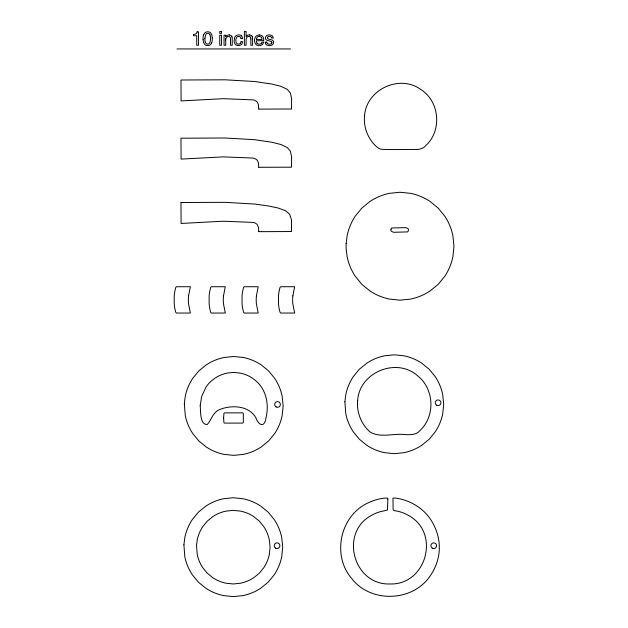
<?xml version="1.0" encoding="UTF-8"?>
<svg xmlns="http://www.w3.org/2000/svg" width="628" height="628" viewBox="0 0 628 628"><rect width="100%" height="100%" fill="white"/><g stroke="black" fill="none" stroke-linecap="round" stroke-linejoin="round"><path stroke-width="0.94" d="M180.982 202.609L181.092 223.442L223.199 221.221L252.597 222.383L254.615 222.728L256.483 223.898A6.908 6.908 0 0 1 257.629 225.271L258.461 227.446L258.736 231.646M265.503 37.955L265.511 38.426A2.072 2.072 0 0 0 266.107 39.658L266.586 40.035A7.269 7.269 0 0 0 268.494 40.71L269.969 41.118A8.706 8.706 0 0 1 271.186 41.503L271.288 41.566A1.154 1.154 0 0 1 271.877 42.555L271.846 42.767M204.861 38.214L206.055 33.983A2.143 2.143 0 0 1 207.036 33.41L207.554 33.323A3.218 3.218 0 0 1 208.127 33.347L208.81 33.527A1.947 1.947 0 0 1 209.469 34.022L209.925 34.807M188.565 295.914L190.363 286.729L176.397 286.729L175.707 287.538L174.788 291.51A54.032 54.032 0 0 0 174.215 295.914L174.215 303.866A54.032 54.032 0 0 0 174.796 308.277L175.714 312.242L176.405 313.05L190.37 313.042L188.565 303.858A38.693 38.693 0 0 1 188.565 295.859M223.497 295.914L225.295 286.729L211.322 286.729L210.639 287.538L209.721 291.51A54.032 54.032 0 0 0 209.14 295.914L209.148 303.866A54.032 54.032 0 0 0 209.728 308.277L210.647 312.242L211.33 313.05L225.303 313.042L223.497 303.858A38.693 38.693 0 0 1 223.497 295.859M256.405 295.914L258.194 286.729L244.229 286.729L243.538 287.538L242.628 291.51A54.032 54.032 0 0 0 242.047 295.914L242.047 303.866A54.032 54.032 0 0 0 242.628 308.277L243.546 312.242L244.237 313.05L258.202 313.042L256.405 303.858A38.693 38.693 0 0 1 256.405 295.859M292.852 295.914L294.642 286.729L280.677 286.729L279.994 287.538L279.075 291.51A54.032 54.032 0 0 0 278.494 295.914L278.502 303.866A54.032 54.032 0 0 0 279.075 308.277L280.002 312.242L280.685 313.05L294.65 313.042L292.852 303.858A38.693 38.693 0 0 1 292.852 295.859M203.613 34.862L204.924 32.766A3.58 3.58 0 0 1 205.992 32.091L207.271 31.808A5.707 5.707 0 0 1 208.261 31.832L209.391 32.099A3.697 3.697 0 0 1 210.741 33.009L211.809 34.862L212.303 37.813M180.982 202.538L225.107 202.334L254.74 204.045L268.541 205.992L278.18 208.033L285.591 210.78L289.673 214.329L291.478 219.816L291.533 231.528L261.609 231.669M258.712 109.123L258.461 104.915L257.629 102.741A6.908 6.908 0 0 0 256.483 101.367L254.615 100.197L252.597 99.852L223.199 98.69L181.092 100.912L180.982 80.007L225.107 79.803L254.74 81.514L271.908 84.073L280.975 86.326L287.31 89.349L290.419 93.117L291.596 98.698L291.533 108.997L258.932 109.107M258.712 167.315L258.461 163.099L257.629 160.933A6.908 6.908 0 0 0 256.483 159.559L254.615 158.389L252.597 158.044L223.199 156.882L181.092 159.096L180.982 138.199L225.107 137.995L254.74 139.706L271.908 142.258L280.975 144.518L287.31 147.541L290.419 151.309L291.596 156.89L291.533 167.189L258.932 167.299M259.309 34.972L258.296 35.066A4.27 4.27 0 0 0 256.028 36.298A5.228 5.228 0 0 0 254.74 38.74L254.552 40.129A8.729 8.729 0 0 0 254.568 41.032L254.96 42.853A4.357 4.357 0 0 0 255.855 44.266L256.02 44.431A4.31 4.31 0 0 0 258.815 45.64A5.88 5.88 0 0 0 260.432 45.491M241.042 38.583L242.691 38.583L241.89 36.22A2.614 2.614 0 0 0 241.411 35.733M256.412 39.431L262.009 39.431A4.388 4.388 0 0 0 261.405 37.35M241.042 41.707L242.691 41.707L242.008 43.795A3.336 3.336 0 0 1 241.285 44.643A4.561 4.561 0 0 1 238.389 45.53L237.455 45.483M266.845 42.115L265.212 42.115A3.972 3.972 0 0 0 266.194 44.659A2.433 2.433 0 0 0 266.61 44.988L268.863 45.648A8.988 8.988 0 0 0 269.663 45.663L271.94 45.114A2.92 2.92 0 0 0 272.513 44.682A3.226 3.226 0 0 0 273.557 42.531A3.603 3.603 0 0 0 273.518 42.021L273.4 41.417A2.143 2.143 0 0 0 272.371 40.208L271.908 40.004A15.072 15.072 0 0 0 270.095 39.47L268.98 39.187A4.231 4.231 0 0 1 267.858 38.787L267.34 37.178L269.051 36.385A5.519 5.519 0 0 1 269.514 36.393L270.849 36.754A1.554 1.554 0 0 1 271.194 37.052A1.994 1.994 0 0 1 271.602 38.096L273.196 38.096A2.999 2.999 0 0 0 271.649 35.451L269.852 34.948A7.057 7.057 0 0 0 269.082 34.933L268.282 35.019A3.273 3.273 0 0 0 265.361 37.939M176.986 48.937L290.521 48.937M261.389 231.669L258.932 231.638M259.207 36.448L260.455 36.683A2.237 2.237 0 0 1 261.342 37.382M249.732 34.972L251.231 35.435A2.536 2.536 0 0 1 251.961 36.126L252.079 36.298M229.44 34.995L230.9 35.443A2.449 2.449 0 0 1 231.614 36.118L231.724 36.283A2.755 2.755 0 0 1 231.928 36.683L232.007 36.919M205.293 42.186L206.212 43.622A2.041 2.041 0 0 0 207.028 44.031L207.413 44.093A2.779 2.779 0 0 0 207.931 44.086A2.363 2.363 0 0 0 209.289 43.45L210.121 42.005L210.482 39.344A22.278 22.278 0 0 0 210.49 38.3A11.241 11.241 0 0 0 209.988 34.783M203.032 39.533L203.574 42.578L204.869 44.651A3.642 3.642 0 0 0 206.227 45.436L209.155 45.397A3.674 3.674 0 0 0 210.396 44.635L211.181 43.67A6.005 6.005 0 0 0 211.503 43.065M252.605 38.81L252.605 45.279L250.862 45.279L250.862 38.92M225.719 39.996L225.719 45.279L224.023 45.279L224.023 35.192L225.633 35.192L225.633 36.628A4.412 4.412 0 0 1 229.448 34.885M212.209 37.821A12.175 12.175 0 0 1 211.597 43.096M203.095 39.525A12.576 12.576 0 0 1 203.558 34.846M205.223 42.209A11.869 11.869 0 0 1 204.948 38.222M232.03 36.911A6.743 6.743 0 0 1 232.219 38.81L232.242 45.279L230.515 45.279L230.515 38.92A3.533 3.533 0 0 0 230.225 37.303L230.123 37.217A1.523 1.523 0 0 0 229.393 36.62L228.608 36.495A3.501 3.501 0 0 0 227.619 36.605M225.845 38.551A2.591 2.591 0 0 1 227.626 36.652M225.735 39.996A7.63 7.63 0 0 1 225.813 38.544M241.442 35.678A4.569 4.569 0 0 0 238.64 34.948L237.91 34.956A4.121 4.121 0 0 0 235.681 36.032A4.765 4.765 0 0 0 235.351 36.377A4.608 4.608 0 0 0 234.668 37.421L234.103 41.299A5.362 5.362 0 0 0 235.217 44.141L235.539 44.462A3.76 3.76 0 0 0 237.455 45.483M241.034 38.583A3.109 3.109 0 0 0 240.375 37.021A1.656 1.656 0 0 0 239.661 36.573L237.879 36.518A2.182 2.182 0 0 0 236.968 37.036L236.316 38.002A6.602 6.602 0 0 0 235.908 40.718A4.914 4.914 0 0 0 236.466 43.104L236.591 43.206A2.08 2.08 0 0 0 237.729 44.023L238.193 44.101A2.426 2.426 0 0 0 240.234 43.52M241.019 41.707A3.666 3.666 0 0 1 240.218 43.497M249.724 35.035A3.941 3.941 0 0 0 247.142 35.443A5.307 5.307 0 0 0 246.105 36.573L246.082 31.4L244.386 31.4L244.386 45.279L246.082 45.279L246.113 39.219L246.937 37.193A2.967 2.967 0 0 1 248.719 36.455M252.158 36.267A5.432 5.432 0 0 1 252.542 38.803M250.596 37.17A3.847 3.847 0 0 1 250.808 38.912M250.525 37.193A1.484 1.484 0 0 0 249.92 36.675L249.151 36.479A3.423 3.423 0 0 0 248.719 36.471M259.317 35.05A4.317 4.317 0 0 1 262.944 36.762A4.537 4.537 0 0 1 263.595 38.559L263.619 38.646A13.11 13.11 0 0 1 263.729 40.592L256.365 40.781A4.506 4.506 0 0 0 257.04 43.269M257.08 43.246A2.182 2.182 0 0 0 258.226 44.039L258.846 44.148A4.011 4.011 0 0 0 259.348 44.164A2.834 2.834 0 0 0 261.334 43.324M261.311 43.293A2.983 2.983 0 0 0 261.947 42.115L263.611 42.115A4.121 4.121 0 0 1 262.308 44.423M262.355 44.478A4.019 4.019 0 0 1 260.432 45.475M256.475 39.431A2.983 2.983 0 0 1 259.191 36.291M267.3 43.544A2.551 2.551 0 0 1 266.876 42.115M267.347 43.513A1.798 1.798 0 0 0 267.756 43.842L269.106 44.219A5.307 5.307 0 0 0 269.6 44.235A3.336 3.336 0 0 0 271.155 43.834A1.397 1.397 0 0 0 271.861 42.767M223.639 417.989L223.89 422.487A1.319 1.319 0 0 0 224.534 423.099L242.675 423.099A1.319 1.319 0 0 0 243.319 422.487L243.319 413.483A1.319 1.319 0 0 0 242.675 412.871L224.534 412.871A1.319 1.319 0 0 0 223.89 413.483L223.639 417.989M387.876 499.087L387.484 510.022L379.32 511.969A37.837 37.837 0 0 0 371.054 515.619C339.206 533.086 353.619 585.28 389.941 583.969C426.098 585.28 440.644 533.439 409.103 515.784A37.79 37.79 0 0 0 398.356 511.373L394.015 510.525L393.136 509.732L392.955 498.098L394.934 498.028A43.426 43.426 0 0 1 398.702 498.601C412.258 501.325 424.889 509.465 431.907 521.53A53.922 53.922 0 0 1 437.316 533.808C440.024 542.827 440 552.593 437.198 561.589A50.899 50.899 0 0 1 431.012 574.628C414.197 601.781 371.148 603.861 351.743 578.529C331.451 555.348 340.25 515.133 368.463 502.73A50.648 50.648 0 0 1 384.548 498.122L387.335 498.083L387.876 499.087M200.214 405.366C200.756 410.751 199.649 424.583 207.169 424.575C210.678 421.019 211.871 415.728 215.585 412.274A14.279 14.279 0 0 1 218.01 410.304C229.942 404.597 248.853 404.966 255.973 417.918C258.171 424.811 264.372 428.461 265.887 418.319C268.494 407.988 267.52 396.394 261.578 387.35A31.965 31.965 0 0 0 256.24 381.11L252.338 378.095A34.336 34.336 0 0 0 240.241 373.087L233.71 372.42L227.179 373.079A34.336 34.336 0 0 0 215.082 378.095L211.189 381.11A32.004 32.004 0 0 0 205.851 387.35L201.651 396.551L200.214 405.366M184.349 403.514L185.268 415.555A50.609 50.609 0 0 0 192.655 433.391L198.762 440.887L206.267 447.003A50.609 50.609 0 0 0 224.094 454.389L233.718 455.371L243.342 454.389A50.609 50.609 0 0 0 261.177 447.003L268.674 440.887L274.789 433.391A50.609 50.609 0 0 0 282.168 415.555L283.149 405.931L282.176 396.307A50.609 50.609 0 0 0 274.781 378.48L268.674 370.983L261.177 364.868A50.609 50.609 0 0 0 243.342 357.481L233.718 356.5L224.094 357.481A50.609 50.609 0 0 0 206.267 364.868L198.762 370.983L192.655 378.48A50.609 50.609 0 0 0 185.268 396.307L184.349 403.514M183.91 544.751L184.82 556.793A50.609 50.609 0 0 0 192.215 574.62L198.322 582.125L205.819 588.232A50.609 50.609 0 0 0 223.654 595.619L233.278 596.6L242.903 595.619A50.609 50.609 0 0 0 260.73 588.232L268.235 582.125L274.35 574.62A50.609 50.609 0 0 0 281.729 556.793L282.71 547.169L281.736 537.544A50.609 50.609 0 0 0 274.342 519.709L268.235 512.212L260.738 506.097A50.609 50.609 0 0 0 242.903 498.718L233.278 497.737L223.654 498.71A50.609 50.609 0 0 0 205.827 506.105L198.322 512.212L192.207 519.709A50.609 50.609 0 0 0 184.828 537.544L183.91 544.751M196.525 545.363L197.208 554.336A37.68 37.68 0 0 0 202.703 567.61L207.256 573.191L212.837 577.744A37.68 37.68 0 0 0 226.111 583.239L233.278 583.969L240.446 583.239A37.68 37.68 0 0 0 253.72 577.736L259.301 573.191L263.854 567.61A37.68 37.68 0 0 0 269.349 554.336L270.079 547.169L269.349 540.001A37.68 37.68 0 0 0 263.854 526.727L259.301 521.146L253.72 516.593A37.68 37.68 0 0 0 240.446 511.098L233.278 510.368L226.111 511.09A37.68 37.68 0 0 0 212.837 516.593L207.256 521.146L202.703 526.727A37.68 37.68 0 0 0 197.208 540.001L196.525 545.363M346.138 243.578L346.138 248.861L347.135 256.719A55.24 55.24 0 0 0 355.197 276.179L361.869 284.366L370.049 291.039A55.24 55.24 0 0 0 389.517 299.093L400.02 300.168L410.524 299.101A55.24 55.24 0 0 0 429.984 291.039L438.171 284.366L444.844 276.187A55.24 55.24 0 0 0 452.898 256.719L453.973 246.215L452.906 235.712A55.24 55.24 0 0 0 444.836 216.252L438.171 208.064L429.984 201.392A55.24 55.24 0 0 0 410.524 193.338L400.02 192.262L389.517 193.33A55.24 55.24 0 0 0 370.057 201.4L361.869 208.064L355.197 216.252A55.24 55.24 0 0 0 347.135 235.712L346.138 243.578M344.898 401.818L345.808 413.86A50.609 50.609 0 0 0 353.203 431.695L359.31 439.192L366.807 445.307A50.609 50.609 0 0 0 384.642 452.686L394.266 453.667L403.89 452.694A50.609 50.609 0 0 0 421.718 445.307L429.222 439.192L435.337 431.695A50.609 50.609 0 0 0 442.716 413.86L443.698 404.236L442.724 394.612A50.609 50.609 0 0 0 435.33 376.784L429.222 369.28L421.726 363.172A50.609 50.609 0 0 0 403.89 355.786L394.266 354.804L384.642 355.786A50.609 50.609 0 0 0 366.807 363.172L359.31 369.28L353.195 376.784A50.609 50.609 0 0 0 345.816 394.612L344.898 401.818M364.538 116.007C363.479 126.644 367.459 137.595 374.979 145.178A34.477 34.477 0 0 0 376.886 146.952C378.252 148.2 379.948 149.111 381.808 149.315C392.374 149.802 402.972 149.393 413.546 149.44C417.965 149.778 422.832 149.213 425.823 145.578C442.238 130.577 439.624 101.218 420.736 89.443C399.479 73.892 366.038 89.733 364.538 116.007M357.646 400.64C356.571 411.442 360.613 422.558 368.244 430.259A35.011 35.011 0 0 0 370.182 432.056C380.435 438.265 393.952 433.053 405.413 434.607C410.398 434.733 416.278 435.055 419.771 430.769C435.471 416.419 434.411 388.873 417.612 375.803C396.574 356.9 359.161 372.396 357.646 400.64M197.184 31.855L196.517 33.457L195.253 34.155A11.846 11.846 0 0 1 193.534 34.422L193.534 35.733L196.713 35.733L196.713 45.279L198.519 45.279L198.519 31.855L197.184 31.855M391.009 229.259L390.969 229.401A2.127 2.127 0 0 0 390.969 230.492L391.063 230.774A3.226 3.226 0 0 0 391.275 231.214L393.599 232.297L407.431 231.913A1.829 1.829 0 0 0 407.886 231.512L408.09 231.214A3.226 3.226 0 0 0 408.31 230.774L408.396 230.492A2.127 2.127 0 0 0 408.404 229.401L408.31 229.118A3.226 3.226 0 0 0 408.09 228.678L405.774 227.603L391.943 227.988A1.829 1.829 0 0 0 391.487 228.38L391.275 228.678A3.226 3.226 0 0 0 391.063 229.118L391.009 229.259M221.464 31.447L219.737 31.447L219.737 33.37L221.464 33.37L221.464 31.447M221.464 35.239L219.737 35.239L219.737 45.279L221.464 45.279L221.464 35.239M432.331 548.173A2.842 2.842 0 0 0 436.601 545.708A2.842 2.842 0 0 0 432.331 543.244A2.842 2.842 0 0 0 432.331 548.173M275.661 548.173A2.842 2.842 0 0 0 279.931 545.708A2.842 2.842 0 0 0 275.661 543.244A2.842 2.842 0 0 0 275.661 548.173M276.108 406.936A2.842 2.842 0 0 0 280.371 404.471A2.842 2.842 0 0 0 276.108 402.006A2.842 2.842 0 0 0 276.108 406.936M436.648 405.241A2.842 2.842 0 0 0 440.919 402.776A2.842 2.842 0 0 0 436.648 400.311A2.842 2.842 0 0 0 436.648 405.241"/></g></svg>
